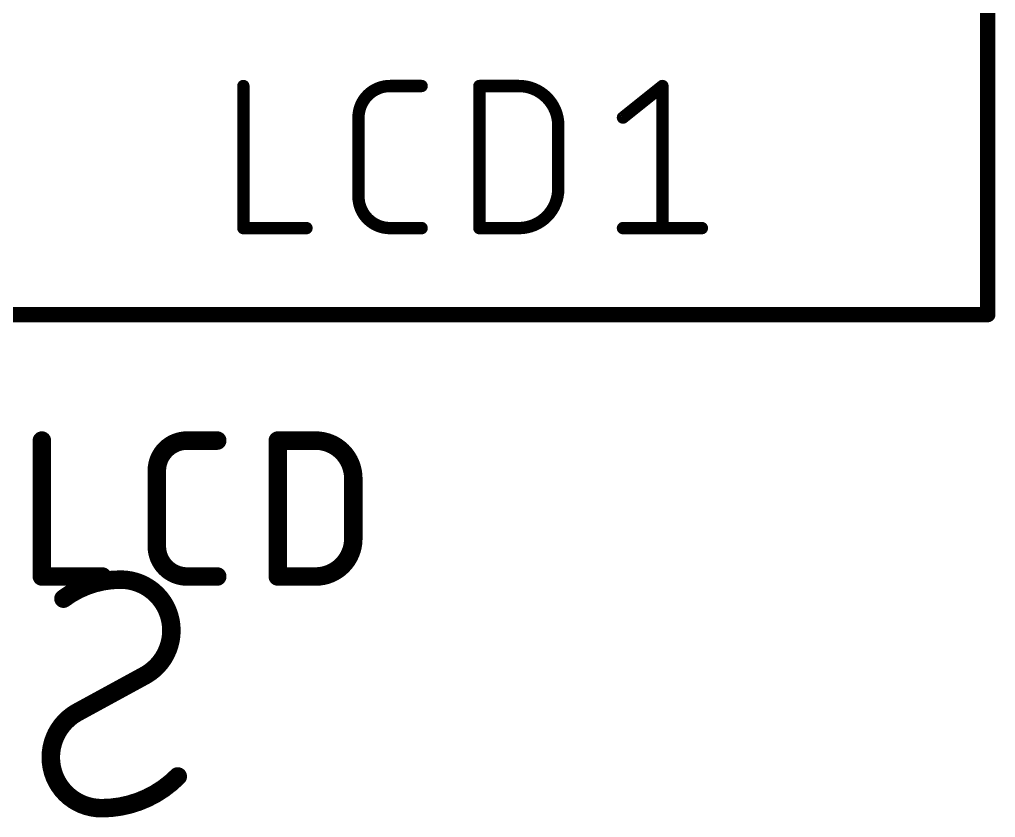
# Model space of a CAD drawing. Extents: x -10 to 79, y 9 to 113.
# Drawn here: x 48.79 to 56.81, y 31.11 to 37.68 of the extents above; entities that cross this region are included whole.
import ezdxf

# ---------------------------------------------------------------- set-up
doc = ezdxf.new("R2010")
doc.units = 0
for name, color, linetype in [('21', 253, 'CONTINUOUS'), ('22', 253, 'CONTINUOUS'), ('25', 253, 'CONTINUOUS')]:
    doc.layers.add(name, color=color, linetype=linetype)

msp = doc.modelspace()

# ---------------------------------------------------------------- linework, layer by layer
at = {"layer": '21'}
for points, const_width in [([(56.75, 112.324), (56.75, 35.25)], 0.127), ([(56.75, 35.25), (2.94, 35.25)], 0.127), ([(48.9712, 34.2138), (48.9712, 33.0962)], 0.1524), ([(50.1651, 34.2138), (50.4134, 34.2138)], 0.1524), ([(50.9115, 33.0962), (50.9115, 34.2138)], 0.1524), ([(50.9115, 34.2138), (51.2219, 34.2138)], 0.1524), ([(49.9167, 33.3446), (49.9167, 33.9654)], 0.1524), ([(51.5324, 33.9034), (51.5324, 33.4066)], 0.1524), ([(48.9712, 33.0962), (49.4679, 33.0962)], 0.1524), ([(50.4134, 33.0962), (50.1651, 33.0962)], 0.1524), ([(51.2219, 33.0962), (50.9115, 33.0962)], 0.1524)]:
    msp.add_lwpolyline(points, dxfattribs=dict(at, const_width=const_width))
for points, const_width in [([(56.7182, 35.25, 1), (56.7818, 35.25)], 0.0635), ([(56.75, 35.2182, 1), (56.75, 35.2818)], 0.0635), ([(49.0093, 34.2138, 1), (48.9331, 34.2138)], 0.0762), ([(50.1651, 34.2138, 0.4142), (49.9167, 33.9654)], 0.1524), ([(50.1651, 34.2519, 1), (50.1651, 34.1757)], 0.0762), ([(50.1651, 34.1757, 1), (50.1651, 34.2519)], 0.0762), ([(50.4134, 34.1757, 1), (50.4134, 34.2519)], 0.0762), ([(50.9496, 34.2138, 1), (50.8734, 34.2138)], 0.0762), ([(50.9115, 34.2519, 1), (50.9115, 34.1757)], 0.0762), ([(51.5324, 33.9034, 0.4142), (51.2219, 34.2138)], 0.1524), ([(51.2219, 34.2519, 1), (51.2219, 34.1757)], 0.0762), ([(51.2219, 34.1757, 1), (51.2219, 34.2519)], 0.0762), ([(49.9548, 33.9654, 1), (49.8786, 33.9654)], 0.0762), ([(49.8786, 33.9654, 1), (49.9548, 33.9654)], 0.0762), ([(51.5705, 33.9034, 1), (51.4943, 33.9034)], 0.0762), ([(51.4943, 33.9034, 1), (51.5705, 33.9034)], 0.0762), ([(51.2219, 33.0962, 0.4142), (51.5324, 33.4066)], 0.1524), ([(51.5705, 33.4066, 1), (51.4943, 33.4066)], 0.0762), ([(49.9167, 33.3446, 0.4142), (50.1651, 33.0962)], 0.1524), ([(49.9548, 33.3446, 1), (49.8786, 33.3446)], 0.0762), ([(51.4943, 33.4066, 1), (51.5705, 33.4066)], 0.0762), ([(49.8786, 33.3446, 1), (49.9548, 33.3446)], 0.0762), ([(48.9712, 33.1343, 1), (48.9712, 33.0581)], 0.0762), ([(49.4679, 33.0581, 1), (49.4679, 33.1343)], 0.0762), ([(50.1651, 33.1343, 1), (50.1651, 33.0581)], 0.0762), ([(50.1651, 33.0581, 1), (50.1651, 33.1343)], 0.0762), ([(50.4134, 33.0581, 1), (50.4134, 33.1343)], 0.0762), ([(50.9115, 33.1343, 1), (50.9115, 33.0581)], 0.0762), ([(51.2219, 33.1343, 1), (51.2219, 33.0581)], 0.0762), ([(51.2219, 33.0581, 1), (51.2219, 33.1343)], 0.0762), ([(48.9331, 33.0962, 1), (49.0093, 33.0962)], 0.0762), ([(50.8734, 33.0962, 1), (50.9496, 33.0962)], 0.0762)]:
    msp.add_lwpolyline(points, format="xyb", dxfattribs=dict(at, const_width=const_width))
at = {"layer": '22'}
for points, const_width in [([(49.6189, 33.0708, 0.1623), (49.149, 32.9142)], 0.1524), ([(50.0366, 32.6531, 0.4142), (49.6189, 33.0708)], 0.1524), ([(49.6189, 33.1089, 1), (49.6189, 33.0327)], 0.0762), ([(49.6189, 33.0327, 1), (49.6189, 33.1089)], 0.0762), ([(49.1261, 32.9446, 1), (49.1719, 32.8837)], 0.0762), ([(49.8277, 32.2876, 0.2656), (50.0366, 32.6531)], 0.1524), ([(50.0747, 32.6531, 1), (49.9985, 32.6531)], 0.0762), ([(49.9985, 32.6531, 1), (50.0747, 32.6531)], 0.0762), ([(49.8084, 32.3205, 1), (49.8471, 32.2548)], 0.0762), ([(49.846, 32.2542, 1), (49.8095, 32.3211)], 0.0762), ([(49.2534, 31.9744, 0.2656), (49.0446, 31.6089)], 0.1524), ([(49.2352, 32.0078, 1), (49.2717, 31.9409)], 0.0762), ([(49.2728, 31.9415, 1), (49.2341, 32.0072)], 0.0762), ([(49.0446, 31.6089, 0.4142), (49.4623, 31.1912)], 0.1524), ([(49.0827, 31.6089, 1), (49.0065, 31.6089)], 0.0762), ([(49.0065, 31.6089, 1), (49.0827, 31.6089)], 0.0762), ([(49.4623, 31.1912, 0.2), (50.0888, 31.4523)], 0.1524), ([(50.1159, 31.4254, 1), (50.0617, 31.4791)], 0.0762), ([(49.4623, 31.2293, 1), (49.4623, 31.1531)], 0.0762), ([(49.4623, 31.1531, 1), (49.4623, 31.2293)], 0.0762)]:
    msp.add_lwpolyline(points, format="xyb", dxfattribs=dict(at, const_width=const_width))
at = {"layer": '22', "const_width": 0.1524}
msp.add_lwpolyline([(49.2534, 31.9744), (49.8277, 32.2876)], dxfattribs=at)
at = {"layer": '25', "const_width": 0.1016}
for points in [[(50.6282, 37.1292), (50.6282, 35.9608)], [(51.8347, 37.1292), (52.0944, 37.1292)], [(52.569, 35.9608), (52.569, 37.1292)], [(52.569, 37.1292), (52.8935, 37.1292)], [(53.7501, 36.8696), (54.0746, 37.1292)], [(54.0746, 37.1292), (54.0746, 35.9608)], [(51.5751, 36.2204), (51.5751, 36.8696)], [(53.2181, 36.8046), (53.2181, 36.2854)], [(50.6282, 35.9608), (51.1474, 35.9608)], [(52.0944, 35.9608), (51.8347, 35.9608)], [(52.8935, 35.9608), (52.569, 35.9608)], [(53.7501, 35.9608), (54.3992, 35.9608)]]:
    msp.add_lwpolyline(points, dxfattribs=at)
at = {"layer": '25'}
for points, const_width in [([(50.6536, 37.1292, 1), (50.6028, 37.1292)], 0.0508), ([(51.8347, 37.1292, 0.4142), (51.5751, 36.8696)], 0.1016), ([(51.8347, 37.1546, 1), (51.8347, 37.1038)], 0.0508), ([(51.8347, 37.1038, 1), (51.8347, 37.1546)], 0.0508), ([(52.0944, 37.1038, 1), (52.0944, 37.1546)], 0.0508), ([(52.5944, 37.1292, 1), (52.5436, 37.1292)], 0.0508), ([(52.569, 37.1546, 1), (52.569, 37.1038)], 0.0508), ([(53.2181, 36.8046, 0.4142), (52.8935, 37.1292)], 0.1016), ([(52.8935, 37.1546, 1), (52.8935, 37.1038)], 0.0508), ([(52.8935, 37.1038, 1), (52.8935, 37.1546)], 0.0508), ([(54.1, 37.1292, 1), (54.0492, 37.1292)], 0.0508), ([(54.0905, 37.1094, 1), (54.0588, 37.149)], 0.0508), ([(51.6005, 36.8696, 1), (51.5497, 36.8696)], 0.0508), ([(51.5497, 36.8696, 1), (51.6005, 36.8696)], 0.0508), ([(53.2435, 36.8046, 1), (53.1927, 36.8046)], 0.0508), ([(53.7342, 36.8894, 1), (53.766, 36.8497)], 0.0508), ([(53.1927, 36.8046, 1), (53.2435, 36.8046)], 0.0508), ([(52.8935, 35.9608, 0.4142), (53.2181, 36.2854)], 0.1016), ([(53.2435, 36.2854, 1), (53.1927, 36.2854)], 0.0508), ([(53.1927, 36.2854, 1), (53.2435, 36.2854)], 0.0508), ([(51.5751, 36.2204, 0.4142), (51.8347, 35.9608)], 0.1016), ([(51.6005, 36.2204, 1), (51.5497, 36.2204)], 0.0508), ([(51.5497, 36.2204, 1), (51.6005, 36.2204)], 0.0508), ([(50.6282, 35.9862, 1), (50.6282, 35.9354)], 0.0508), ([(50.6028, 35.9608, 1), (50.6536, 35.9608)], 0.0508), ([(51.1474, 35.9354, 1), (51.1474, 35.9862)], 0.0508), ([(51.8347, 35.9862, 1), (51.8347, 35.9354)], 0.0508), ([(51.8347, 35.9354, 1), (51.8347, 35.9862)], 0.0508), ([(52.0944, 35.9354, 1), (52.0944, 35.9862)], 0.0508), ([(52.569, 35.9862, 1), (52.569, 35.9354)], 0.0508), ([(52.5436, 35.9608, 1), (52.5944, 35.9608)], 0.0508), ([(52.8935, 35.9862, 1), (52.8935, 35.9354)], 0.0508), ([(52.8935, 35.9354, 1), (52.8935, 35.9862)], 0.0508), ([(53.7501, 35.9862, 1), (53.7501, 35.9354)], 0.0508), ([(54.0492, 35.9608, 1), (54.1, 35.9608)], 0.0508), ([(54.3992, 35.9354, 1), (54.3992, 35.9862)], 0.0508)]:
    msp.add_lwpolyline(points, format="xyb", dxfattribs=dict(at, const_width=const_width))

doc.saveas('drawing.dxf')
